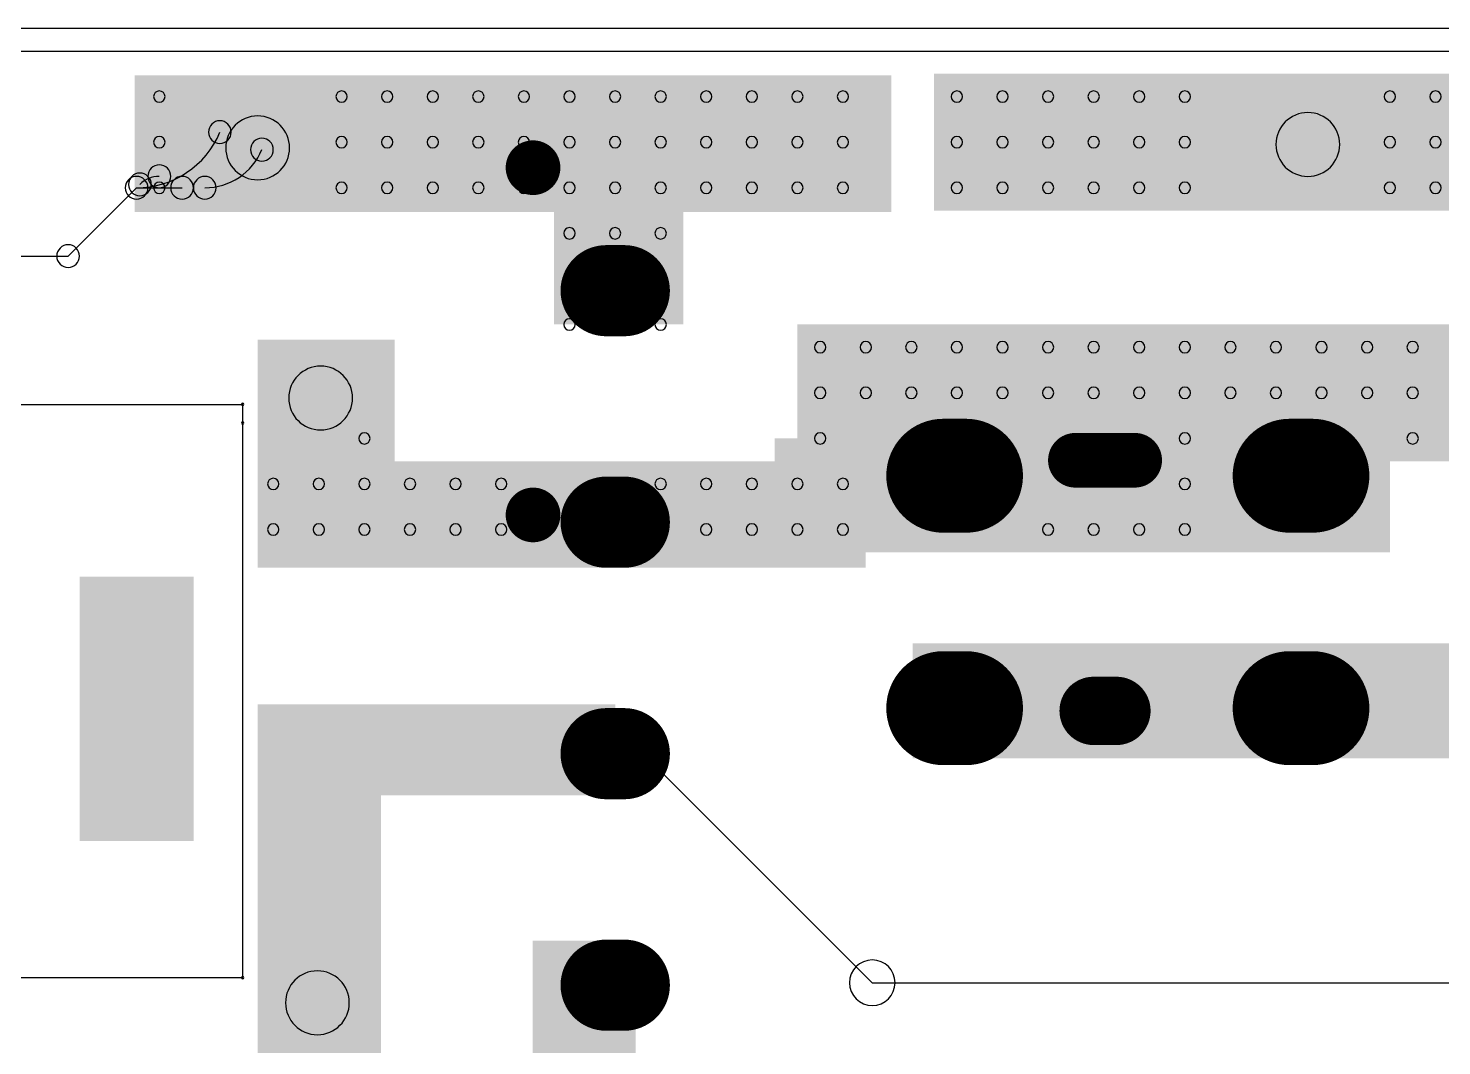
# Model space of a CAD drawing. Header units: inches. Extents: x 32166 to 66782, y 2386 to 7162.
# Drawn here: x 66485 to 66516.01, y 7139.91 to 7162.24 of the extents above; entities that cross this region are included whole.
import ezdxf

# ---------------------------------------------------------------- set-up
doc = ezdxf.new("R2010")
doc.units = ezdxf.units.IN
doc.header["$LTSCALE"] = 0.64311
doc.header["$MEASUREMENT"] = 0
for name, color, linetype in [('KEEPOUTLAYER', 6, 'CONTINUOUS'), ('MIDLAYER2', 76, 'CONTINUOUS'), ('MULTILAYER', 9, 'CONTINUOUS')]:
    doc.layers.add(name, color=color, linetype=linetype)

msp = doc.modelspace()

# ---------------------------------------------------------------- linework, layer by layer
at = {"layer": 'KEEPOUTLAYER'}
for p, q in [((66447.374, 7162.24), (66782.374, 7162.24)), ((66461.163, 7153.987), (66489.703, 7153.987)), ((66489.703, 7153.577), (66489.703, 7153.987)), ((66489.703, 7141.406), (66489.703, 7153.577)), ((66481.993, 7141.406), (66489.703, 7141.406))]:
    msp.add_line(p, q, dxfattribs=at)
for centre, start, end in [((66489.703, 7153.987), 0, 180), ((66489.703, 7153.987), 0, 180), ((66489.703, 7153.987), 180, 0), ((66489.703, 7153.987), 180, 0), ((66489.703, 7153.577), 0, 180), ((66489.703, 7153.577), 0, 180), ((66489.703, 7153.577), 180, 0), ((66489.703, 7153.577), 180, 0), ((66489.703, 7141.406), 0, 180), ((66489.703, 7141.406), 0, 180), ((66489.703, 7141.406), 180, 0), ((66489.703, 7141.406), 180, 0)]:
    msp.add_arc(centre, 0.025, start, end, dxfattribs=at)
at = {"layer": 'MIDLAYER2'}
for p, q in [((66463.124, 7161.74), (66716.154, 7161.74)), ((66485.874, 7157.24), (66487.374, 7158.74)), ((66487.374, 7158.74), (66488.374, 7158.74)), ((66469.374, 7157.24), (66485.874, 7157.24)), ((66497.877, 7146.321), (66498.493, 7146.321)), ((66498.493, 7146.321), (66503.518, 7141.295)), ((66503.518, 7141.295), (66525.886, 7141.295))]:
    msp.add_line(p, q, dxfattribs=at)
for points, const_width in [([(66496.074, 7159.48, 1), (66496.074, 7158.88, 1)], 0.6), ([(66497.677, 7156.981, 1), (66497.677, 7155.981, 1)], 1), ([(66498.077, 7156.981, 1), (66498.077, 7155.981, 1)], 1), ([(66505.699, 7152.42, 1), (66504.449, 7152.42, 1)], 1.25), ([(66506.199, 7152.42, 1), (66504.949, 7152.42, 1)], 1.25), ([(66513.299, 7152.42, 1), (66512.049, 7152.42, 1)], 1.25), ([(66513.799, 7152.42, 1), (66512.549, 7152.42, 1)], 1.25), ([(66507.974, 7153.06, 1), (66507.974, 7152.46, 1)], 0.6), ([(66509.274, 7153.06, 1), (66509.274, 7152.46, 1)], 0.6), ([(66496.074, 7151.86, 1), (66496.074, 7151.26, 1)], 0.6), ([(66497.677, 7151.901, 1), (66497.677, 7150.901, 1)], 1), ([(66498.077, 7151.901, 1), (66498.077, 7150.901, 1)], 1), ([(66505.699, 7147.32, 1), (66504.449, 7147.32, 1)], 1.25), ([(66506.199, 7147.32, 1), (66504.949, 7147.32, 1)], 1.25), ([(66513.299, 7147.32, 1), (66512.049, 7147.32, 1)], 1.25), ([(66513.799, 7147.32, 1), (66512.549, 7147.32, 1)], 1.25), ([(66508.374, 7147.635, 1), (66508.374, 7146.885, 1)], 0.75), ([(66508.874, 7147.635, 1), (66508.874, 7146.885, 1)], 0.75), ([(66497.677, 7146.821, 1), (66497.677, 7145.821, 1)], 1), ([(66498.077, 7146.821, 1), (66498.077, 7145.821, 1)], 1), ([(66497.677, 7141.741, 1), (66497.677, 7140.741, 1)], 1), ([(66498.077, 7141.741, 1), (66498.077, 7140.741, 1)], 1)]:
    msp.add_lwpolyline(points, format="xyb", close=True, dxfattribs=dict(at, const_width=const_width))
for points, const_width in [([(66497.677, 7156.481), (66498.077, 7156.481)], 2), ([(66505.074, 7152.42), (66505.574, 7152.42)], 2.5), ([(66512.674, 7152.42), (66513.174, 7152.42)], 2.5), ([(66509.274, 7152.76), (66507.974, 7152.76)], 1.2), ([(66497.677, 7151.401), (66498.077, 7151.401)], 2), ([(66505.074, 7147.32), (66505.574, 7147.32)], 2.5), ([(66512.674, 7147.32), (66513.174, 7147.32)], 2.5), ([(66508.874, 7147.26), (66508.374, 7147.26)], 1.5), ([(66497.677, 7146.321), (66498.077, 7146.321)], 2), ([(66497.677, 7141.241), (66498.077, 7141.241)], 2)]:
    msp.add_lwpolyline(points, dxfattribs=dict(at, const_width=const_width))
for centre, radius, start, end in [((66487.874, 7160.74), 0.125, 0, 180), ((66491.874, 7160.74), 0.125, 0, 180), ((66492.874, 7160.74), 0.125, 0, 180), ((66493.874, 7160.74), 0.125, 0, 180), ((66494.874, 7160.74), 0.125, 0, 180), ((66495.874, 7160.74), 0.125, 0, 180), ((66496.874, 7160.74), 0.125, 0, 180), ((66497.874, 7160.74), 0.125, 0, 180), ((66498.874, 7160.74), 0.125, 0, 180), ((66499.874, 7160.74), 0.125, 0, 180), ((66500.874, 7160.74), 0.125, 0, 180), ((66501.874, 7160.74), 0.125, 0, 180), ((66502.874, 7160.74), 0.125, 0, 180), ((66505.374, 7160.74), 0.125, 0, 180), ((66506.374, 7160.74), 0.125, 0, 180), ((66507.374, 7160.74), 0.125, 0, 180), ((66508.374, 7160.74), 0.125, 0, 180), ((66509.374, 7160.74), 0.125, 0, 180), ((66510.374, 7160.74), 0.125, 0, 180), ((66514.874, 7160.74), 0.125, 0, 180), ((66515.874, 7160.74), 0.125, 0, 180), ((66487.874, 7160.74), 0.125, 180, 0), ((66491.874, 7160.74), 0.125, 180, 0), ((66492.874, 7160.74), 0.125, 180, 0), ((66493.874, 7160.74), 0.125, 180, 0), ((66494.874, 7160.74), 0.125, 180, 0), ((66495.874, 7160.74), 0.125, 180, 0), ((66496.874, 7160.74), 0.125, 180, 0), ((66497.874, 7160.74), 0.125, 180, 0), ((66498.874, 7160.74), 0.125, 180, 0), ((66499.874, 7160.74), 0.125, 180, 0), ((66500.874, 7160.74), 0.125, 180, 0), ((66501.874, 7160.74), 0.125, 180, 0), ((66502.874, 7160.74), 0.125, 180, 0), ((66505.374, 7160.74), 0.125, 180, 0), ((66506.374, 7160.74), 0.125, 180, 0), ((66507.374, 7160.74), 0.125, 180, 0), ((66508.374, 7160.74), 0.125, 180, 0), ((66509.374, 7160.74), 0.125, 180, 0), ((66510.374, 7160.74), 0.125, 180, 0), ((66514.874, 7160.74), 0.125, 180, 0), ((66515.874, 7160.74), 0.125, 180, 0), ((66489.202, 7159.96), 0.25, 0, 180), ((66490.033, 7159.615), 0.7, 0, 180), ((66513.074, 7159.69), 0.7, 0, 180), ((66487.374, 7160.719), 1.98, 270, 337.438), ((66487.874, 7159.74), 0.125, 0, 180), ((66489.202, 7159.96), 0.25, 180, 0), ((66491.874, 7159.74), 0.125, 0, 180), ((66492.874, 7159.74), 0.125, 0, 180), ((66493.874, 7159.74), 0.125, 0, 180), ((66494.874, 7159.74), 0.125, 0, 180), ((66495.874, 7159.74), 0.125, 0, 180), ((66496.874, 7159.74), 0.125, 0, 180), ((66497.874, 7159.74), 0.125, 0, 180), ((66498.874, 7159.74), 0.125, 0, 180), ((66499.874, 7159.74), 0.125, 0, 180), ((66500.874, 7159.74), 0.125, 0, 180), ((66501.874, 7159.74), 0.125, 0, 180), ((66502.874, 7159.74), 0.125, 0, 180), ((66505.374, 7159.74), 0.125, 0, 180), ((66506.374, 7159.74), 0.125, 0, 180), ((66507.374, 7159.74), 0.125, 0, 180), ((66508.374, 7159.74), 0.125, 0, 180), ((66509.374, 7159.74), 0.125, 0, 180), ((66510.374, 7159.74), 0.125, 0, 180), ((66514.874, 7159.74), 0.125, 0, 180), ((66515.874, 7159.74), 0.125, 0, 180), ((66487.874, 7159.74), 0.125, 180, 0), ((66488.872, 7160.097), 1.357, 270, 337.438), ((66490.033, 7159.615), 0.7, 180, 0), ((66490.125, 7159.576), 0.25, 0, 180), ((66490.125, 7159.576), 0.25, 180, 0), ((66491.874, 7159.74), 0.125, 180, 0), ((66492.874, 7159.74), 0.125, 180, 0), ((66493.874, 7159.74), 0.125, 180, 0), ((66494.874, 7159.74), 0.125, 180, 0), ((66495.874, 7159.74), 0.125, 180, 0), ((66496.874, 7159.74), 0.125, 180, 0), ((66497.874, 7159.74), 0.125, 180, 0), ((66498.874, 7159.74), 0.125, 180, 0), ((66499.874, 7159.74), 0.125, 180, 0), ((66500.874, 7159.74), 0.125, 180, 0), ((66501.874, 7159.74), 0.125, 180, 0), ((66502.874, 7159.74), 0.125, 180, 0), ((66505.374, 7159.74), 0.125, 180, 0), ((66506.374, 7159.74), 0.125, 180, 0), ((66507.374, 7159.74), 0.125, 180, 0), ((66508.374, 7159.74), 0.125, 180, 0), ((66509.374, 7159.74), 0.125, 180, 0), ((66510.374, 7159.74), 0.125, 180, 0), ((66513.074, 7159.69), 0.7, 180, 0), ((66514.874, 7159.74), 0.125, 180, 0), ((66515.874, 7159.74), 0.125, 180, 0), ((66487.874, 7158.99), 0.25, 0, 180), ((66487.874, 7158.99), 0.25, 0, 180), ((66487.374, 7158.74), 0.25, 0, 180), ((66487.374, 7158.74), 0.25, 0, 180), ((66487.374, 7158.74), 0.25, 0, 180), ((66487.447, 7158.813), 0.25, 0, 180), ((66487.447, 7158.813), 0.25, 0, 180), ((66487.874, 7158.386), 0.604, 89.9998, 134.9998), ((66487.874, 7158.386), 0.604, 89.9998, 134.9998), ((66487.874, 7158.99), 0.25, 180, 0), ((66487.874, 7158.99), 0.25, 180, 0), ((66488.374, 7158.74), 0.25, 0, 180), ((66488.872, 7158.74), 0.25, 0, 180), ((66487.374, 7158.74), 0.25, 180, 0), ((66487.374, 7158.74), 0.25, 180, 0), ((66487.374, 7158.74), 0.25, 180, 0), ((66487.447, 7158.813), 0.25, 180, 0), ((66487.447, 7158.813), 0.25, 180, 0), ((66487.874, 7158.74), 0.125, 0, 180), ((66487.874, 7158.74), 0.125, 180, 0), ((66488.374, 7158.74), 0.25, 180, 0), ((66488.872, 7158.74), 0.25, 180, 0), ((66491.874, 7158.74), 0.125, 0, 180), ((66491.874, 7158.74), 0.125, 180, 0), ((66492.874, 7158.74), 0.125, 0, 180), ((66492.874, 7158.74), 0.125, 180, 0), ((66493.874, 7158.74), 0.125, 0, 180), ((66493.874, 7158.74), 0.125, 180, 0), ((66494.874, 7158.74), 0.125, 0, 180), ((66494.874, 7158.74), 0.125, 180, 0), ((66495.874, 7158.74), 0.125, 0, 180), ((66495.874, 7158.74), 0.125, 180, 0), ((66496.874, 7158.74), 0.125, 0, 180), ((66496.874, 7158.74), 0.125, 180, 0), ((66497.874, 7158.74), 0.125, 0, 180), ((66497.874, 7158.74), 0.125, 180, 0), ((66498.874, 7158.74), 0.125, 0, 180), ((66498.874, 7158.74), 0.125, 180, 0), ((66499.874, 7158.74), 0.125, 0, 180), ((66499.874, 7158.74), 0.125, 180, 0), ((66500.874, 7158.74), 0.125, 0, 180), ((66500.874, 7158.74), 0.125, 180, 0), ((66501.874, 7158.74), 0.125, 0, 180), ((66501.874, 7158.74), 0.125, 180, 0), ((66502.874, 7158.74), 0.125, 0, 180), ((66502.874, 7158.74), 0.125, 180, 0), ((66505.374, 7158.74), 0.125, 0, 180), ((66505.374, 7158.74), 0.125, 180, 0), ((66506.374, 7158.74), 0.125, 0, 180), ((66506.374, 7158.74), 0.125, 180, 0), ((66507.374, 7158.74), 0.125, 0, 180), ((66507.374, 7158.74), 0.125, 180, 0), ((66508.374, 7158.74), 0.125, 0, 180), ((66508.374, 7158.74), 0.125, 180, 0), ((66509.374, 7158.74), 0.125, 0, 180), ((66509.374, 7158.74), 0.125, 180, 0), ((66510.374, 7158.74), 0.125, 0, 180), ((66510.374, 7158.74), 0.125, 180, 0), ((66514.874, 7158.74), 0.125, 0, 180), ((66514.874, 7158.74), 0.125, 180, 0), ((66515.874, 7158.74), 0.125, 0, 180), ((66515.874, 7158.74), 0.125, 180, 0), ((66496.874, 7157.74), 0.125, 0, 180), ((66496.874, 7157.74), 0.125, 180, 0), ((66497.874, 7157.74), 0.125, 0, 180), ((66497.874, 7157.74), 0.125, 180, 0), ((66498.874, 7157.74), 0.125, 0, 180), ((66498.874, 7157.74), 0.125, 180, 0), ((66485.874, 7157.24), 0.25, 0, 180), ((66485.874, 7157.24), 0.25, 0, 180), ((66485.874, 7157.24), 0.25, 180, 0), ((66485.874, 7157.24), 0.25, 180, 0), ((66497.874, 7156.74), 0.125, 0, 180), ((66498.874, 7156.74), 0.125, 0, 180), ((66497.874, 7156.74), 0.125, 180, 0), ((66498.874, 7156.74), 0.125, 180, 0), ((66496.874, 7155.74), 0.125, 0, 180), ((66497.874, 7155.74), 0.125, 0, 180), ((66498.874, 7155.74), 0.125, 0, 180), ((66496.874, 7155.74), 0.125, 180, 0), ((66497.874, 7155.74), 0.125, 180, 0), ((66498.874, 7155.74), 0.125, 180, 0), ((66502.374, 7155.24), 0.125, 0, 180), ((66502.374, 7155.24), 0.125, 0, 180), ((66502.374, 7155.24), 0.125, 180, 0), ((66502.374, 7155.24), 0.125, 180, 0), ((66503.374, 7155.24), 0.125, 0, 180), ((66503.374, 7155.24), 0.125, 180, 0), ((66504.374, 7155.24), 0.125, 0, 180), ((66504.374, 7155.24), 0.125, 180, 0), ((66505.374, 7155.24), 0.125, 0, 180), ((66505.374, 7155.24), 0.125, 180, 0), ((66506.374, 7155.24), 0.125, 0, 180), ((66506.374, 7155.24), 0.125, 180, 0), ((66507.374, 7155.24), 0.125, 0, 180), ((66507.374, 7155.24), 0.125, 180, 0), ((66508.374, 7155.24), 0.125, 0, 180), ((66508.374, 7155.24), 0.125, 180, 0), ((66509.374, 7155.24), 0.125, 0, 180), ((66509.374, 7155.24), 0.125, 180, 0), ((66510.374, 7155.24), 0.125, 0, 180), ((66510.374, 7155.24), 0.125, 180, 0), ((66511.374, 7155.24), 0.125, 0, 180), ((66511.374, 7155.24), 0.125, 180, 0), ((66512.374, 7155.24), 0.125, 0, 180), ((66512.374, 7155.24), 0.125, 180, 0), ((66513.374, 7155.24), 0.125, 0, 180), ((66513.374, 7155.24), 0.125, 180, 0), ((66514.374, 7155.24), 0.125, 0, 180), ((66514.374, 7155.24), 0.125, 180, 0), ((66515.374, 7155.24), 0.125, 0, 180), ((66515.374, 7155.24), 0.125, 180, 0), ((66491.413, 7154.125), 0.7, 0, 180), ((66502.374, 7154.24), 0.125, 0, 180), ((66503.374, 7154.24), 0.125, 0, 180), ((66503.374, 7154.24), 0.125, 0, 180), ((66504.374, 7154.24), 0.125, 0, 180), ((66505.374, 7154.24), 0.125, 0, 180), ((66506.374, 7154.24), 0.125, 0, 180), ((66506.374, 7154.24), 0.125, 0, 180), ((66507.374, 7154.24), 0.125, 0, 180), ((66508.374, 7154.24), 0.125, 0, 180), ((66509.374, 7154.24), 0.125, 0, 180), ((66509.374, 7154.24), 0.125, 0, 180), ((66510.374, 7154.24), 0.125, 0, 180), ((66511.374, 7154.24), 0.125, 0, 180), ((66512.374, 7154.24), 0.125, 0, 180), ((66512.374, 7154.24), 0.125, 0, 180), ((66513.374, 7154.24), 0.125, 0, 180), ((66514.374, 7154.24), 0.125, 0, 180), ((66515.374, 7154.24), 0.125, 0, 180), ((66515.374, 7154.24), 0.125, 0, 180), ((66491.413, 7154.125), 0.7, 180, 0), ((66502.374, 7154.24), 0.125, 180, 0), ((66503.374, 7154.24), 0.125, 180, 0), ((66503.374, 7154.24), 0.125, 180, 0), ((66504.374, 7154.24), 0.125, 180, 0), ((66505.374, 7154.24), 0.125, 180, 0), ((66506.374, 7154.24), 0.125, 180, 0), ((66506.374, 7154.24), 0.125, 180, 0), ((66507.374, 7154.24), 0.125, 180, 0), ((66508.374, 7154.24), 0.125, 180, 0), ((66509.374, 7154.24), 0.125, 180, 0), ((66509.374, 7154.24), 0.125, 180, 0), ((66510.374, 7154.24), 0.125, 180, 0), ((66511.374, 7154.24), 0.125, 180, 0), ((66512.374, 7154.24), 0.125, 180, 0), ((66512.374, 7154.24), 0.125, 180, 0), ((66513.374, 7154.24), 0.125, 180, 0), ((66514.374, 7154.24), 0.125, 180, 0), ((66515.374, 7154.24), 0.125, 180, 0), ((66515.374, 7154.24), 0.125, 180, 0), ((66492.374, 7153.24), 0.125, 0, 180), ((66502.374, 7153.24), 0.125, 0, 180), ((66510.374, 7153.24), 0.125, 0, 180), ((66515.374, 7153.24), 0.125, 0, 180), ((66515.374, 7153.24), 0.125, 0, 180), ((66492.374, 7153.24), 0.125, 180, 0), ((66502.374, 7153.24), 0.125, 180, 0), ((66510.374, 7153.24), 0.125, 180, 0), ((66515.374, 7153.24), 0.125, 180, 0), ((66515.374, 7153.24), 0.125, 180, 0), ((66490.374, 7152.24), 0.125, 0, 180), ((66490.374, 7152.24), 0.125, 180, 0), ((66491.374, 7152.24), 0.125, 0, 180), ((66491.374, 7152.24), 0.125, 180, 0), ((66492.374, 7152.24), 0.125, 0, 180), ((66492.374, 7152.24), 0.125, 0, 180), ((66492.374, 7152.24), 0.125, 180, 0), ((66492.374, 7152.24), 0.125, 180, 0), ((66493.374, 7152.24), 0.125, 0, 180), ((66493.374, 7152.24), 0.125, 180, 0), ((66494.374, 7152.24), 0.125, 0, 180), ((66494.374, 7152.24), 0.125, 180, 0), ((66495.374, 7152.24), 0.125, 0, 180), ((66495.374, 7152.24), 0.125, 180, 0), ((66498.874, 7152.24), 0.125, 0, 180), ((66498.874, 7152.24), 0.125, 180, 0), ((66499.874, 7152.24), 0.125, 0, 180), ((66499.874, 7152.24), 0.125, 180, 0), ((66500.874, 7152.24), 0.125, 0, 180), ((66500.874, 7152.24), 0.125, 180, 0), ((66501.874, 7152.24), 0.125, 0, 180), ((66501.874, 7152.24), 0.125, 180, 0), ((66502.874, 7152.24), 0.125, 0, 180), ((66502.874, 7152.24), 0.125, 180, 0), ((66510.374, 7152.24), 0.125, 0, 180), ((66510.374, 7152.24), 0.125, 180, 0), ((66490.374, 7151.24), 0.125, 0, 180), ((66490.374, 7151.24), 0.125, 180, 0), ((66491.374, 7151.24), 0.125, 0, 180), ((66491.374, 7151.24), 0.125, 180, 0), ((66492.374, 7151.24), 0.125, 0, 180), ((66492.374, 7151.24), 0.125, 180, 0), ((66493.374, 7151.24), 0.125, 0, 180), ((66493.374, 7151.24), 0.125, 180, 0), ((66494.374, 7151.24), 0.125, 0, 180), ((66494.374, 7151.24), 0.125, 180, 0), ((66495.374, 7151.24), 0.125, 0, 180), ((66495.374, 7151.24), 0.125, 180, 0), ((66498.874, 7151.24), 0.125, 0, 180), ((66498.874, 7151.24), 0.125, 180, 0), ((66499.874, 7151.24), 0.125, 0, 180), ((66499.874, 7151.24), 0.125, 180, 0), ((66500.874, 7151.24), 0.125, 0, 180), ((66500.874, 7151.24), 0.125, 180, 0), ((66501.874, 7151.24), 0.125, 0, 180), ((66501.874, 7151.24), 0.125, 180, 0), ((66502.874, 7151.24), 0.125, 0, 180), ((66502.874, 7151.24), 0.125, 180, 0), ((66507.374, 7151.24), 0.125, 0, 180), ((66507.374, 7151.24), 0.125, 180, 0), ((66508.374, 7151.24), 0.125, 0, 180), ((66508.374, 7151.24), 0.125, 180, 0), ((66509.374, 7151.24), 0.125, 0, 180), ((66509.374, 7151.24), 0.125, 0, 180), ((66509.374, 7151.24), 0.125, 180, 0), ((66509.374, 7151.24), 0.125, 180, 0), ((66510.374, 7151.24), 0.125, 0, 180), ((66510.374, 7151.24), 0.125, 0, 180), ((66510.374, 7151.24), 0.125, 180, 0), ((66510.374, 7151.24), 0.125, 180, 0), ((66497.877, 7146.321), 0.5, 0, 180), ((66498.493, 7146.321), 0.5, 0, 180), ((66498.493, 7146.321), 0.5, 0, 180), ((66497.877, 7146.321), 0.5, 180, 0), ((66498.493, 7146.321), 0.5, 180, 0), ((66498.493, 7146.321), 0.5, 180, 0), ((66503.518, 7141.295), 0.5, 0, 180), ((66503.518, 7141.295), 0.5, 0, 180), ((66491.343, 7140.855), 0.7, 0, 180), ((66503.518, 7141.295), 0.5, 180, 0), ((66503.518, 7141.295), 0.5, 180, 0), ((66491.343, 7140.855), 0.7, 180, 0)]:
    msp.add_arc(centre, radius, start, end, dxfattribs=at)
for points in [[(66487.335, 7158.206), (66503.935, 7158.206), (66487.335, 7161.206), (66503.935, 7161.206)], [(66504.874, 7158.24), (66613.374, 7158.24), (66504.874, 7161.24), (66613.374, 7161.24)], [(66496.535, 7155.74), (66499.374, 7155.74), (66496.535, 7158.306), (66499.374, 7158.306)], [(66501.874, 7152.74), (66523.174, 7152.74), (66501.874, 7155.74), (66523.174, 7155.74)], [(66490.035, 7150.406), (66493.035, 7150.406), (66490.035, 7155.406), (66493.035, 7155.406)], [(66501.374, 7150.74), (66514.874, 7150.74), (66501.374, 7153.24), (66514.874, 7153.24)], [(66490.035, 7150.406), (66503.374, 7150.406), (66490.035, 7152.74), (66503.374, 7152.74)], [(66486.13, 7150.208), (66486.13, 7144.408), (66488.63, 7150.208), (66488.63, 7144.408)], [(66504.404, 7146.22), (66521.864, 7146.22), (66504.404, 7148.74), (66521.864, 7148.74)], [(66490.035, 7139.406), (66492.735, 7139.406), (66490.035, 7147.406), (66492.735, 7147.406)], [(66490.035, 7145.406), (66497.877, 7145.406), (66490.035, 7147.406), (66497.877, 7147.406)], [(66496.064, 7137.525), (66498.324, 7137.525), (66496.064, 7142.22), (66498.324, 7142.22)]]:
    msp.add_solid(points, dxfattribs=at)
at = {"layer": 'MULTILAYER'}
for points, const_width in [([(66496.074, 7159.48, 1), (66496.074, 7158.88, 1)], 0.6), ([(66497.677, 7156.981, 1), (66497.677, 7155.981, 1)], 1), ([(66498.077, 7156.981, 1), (66498.077, 7155.981, 1)], 1), ([(66505.699, 7152.42, 1), (66504.449, 7152.42, 1)], 1.25), ([(66506.199, 7152.42, 1), (66504.949, 7152.42, 1)], 1.25), ([(66513.299, 7152.42, 1), (66512.049, 7152.42, 1)], 1.25), ([(66513.799, 7152.42, 1), (66512.549, 7152.42, 1)], 1.25), ([(66507.974, 7153.06, 1), (66507.974, 7152.46, 1)], 0.6), ([(66509.274, 7153.06, 1), (66509.274, 7152.46, 1)], 0.6), ([(66496.074, 7151.86, 1), (66496.074, 7151.26, 1)], 0.6), ([(66497.677, 7151.901, 1), (66497.677, 7150.901, 1)], 1), ([(66498.077, 7151.901, 1), (66498.077, 7150.901, 1)], 1), ([(66505.699, 7147.32, 1), (66504.449, 7147.32, 1)], 1.25), ([(66506.199, 7147.32, 1), (66504.949, 7147.32, 1)], 1.25), ([(66513.299, 7147.32, 1), (66512.049, 7147.32, 1)], 1.25), ([(66513.799, 7147.32, 1), (66512.549, 7147.32, 1)], 1.25), ([(66508.374, 7147.635, 1), (66508.374, 7146.885, 1)], 0.75), ([(66508.874, 7147.635, 1), (66508.874, 7146.885, 1)], 0.75), ([(66497.677, 7146.821, 1), (66497.677, 7145.821, 1)], 1), ([(66498.077, 7146.821, 1), (66498.077, 7145.821, 1)], 1), ([(66497.677, 7141.741, 1), (66497.677, 7140.741, 1)], 1), ([(66498.077, 7141.741, 1), (66498.077, 7140.741, 1)], 1)]:
    msp.add_lwpolyline(points, format="xyb", close=True, dxfattribs=dict(at, const_width=const_width))
for points, const_width in [([(66497.677, 7156.481), (66498.077, 7156.481)], 2), ([(66505.074, 7152.42), (66505.574, 7152.42)], 2.5), ([(66512.674, 7152.42), (66513.174, 7152.42)], 2.5), ([(66509.274, 7152.76), (66507.974, 7152.76)], 1.2), ([(66497.677, 7151.401), (66498.077, 7151.401)], 2), ([(66505.074, 7147.32), (66505.574, 7147.32)], 2.5), ([(66512.674, 7147.32), (66513.174, 7147.32)], 2.5), ([(66508.874, 7147.26), (66508.374, 7147.26)], 1.5), ([(66497.677, 7146.321), (66498.077, 7146.321)], 2), ([(66497.677, 7141.241), (66498.077, 7141.241)], 2)]:
    msp.add_lwpolyline(points, dxfattribs=dict(at, const_width=const_width))
for centre, radius, start, end in [((66487.874, 7160.74), 0.125, 0, 180), ((66491.874, 7160.74), 0.125, 0, 180), ((66492.874, 7160.74), 0.125, 0, 180), ((66493.874, 7160.74), 0.125, 0, 180), ((66494.874, 7160.74), 0.125, 0, 180), ((66495.874, 7160.74), 0.125, 0, 180), ((66496.874, 7160.74), 0.125, 0, 180), ((66497.874, 7160.74), 0.125, 0, 180), ((66498.874, 7160.74), 0.125, 0, 180), ((66499.874, 7160.74), 0.125, 0, 180), ((66500.874, 7160.74), 0.125, 0, 180), ((66501.874, 7160.74), 0.125, 0, 180), ((66502.874, 7160.74), 0.125, 0, 180), ((66505.374, 7160.74), 0.125, 0, 180), ((66506.374, 7160.74), 0.125, 0, 180), ((66507.374, 7160.74), 0.125, 0, 180), ((66508.374, 7160.74), 0.125, 0, 180), ((66509.374, 7160.74), 0.125, 0, 180), ((66510.374, 7160.74), 0.125, 0, 180), ((66514.874, 7160.74), 0.125, 0, 180), ((66515.874, 7160.74), 0.125, 0, 180), ((66487.874, 7160.74), 0.125, 180, 0), ((66491.874, 7160.74), 0.125, 180, 0), ((66492.874, 7160.74), 0.125, 180, 0), ((66493.874, 7160.74), 0.125, 180, 0), ((66494.874, 7160.74), 0.125, 180, 0), ((66495.874, 7160.74), 0.125, 180, 0), ((66496.874, 7160.74), 0.125, 180, 0), ((66497.874, 7160.74), 0.125, 180, 0), ((66498.874, 7160.74), 0.125, 180, 0), ((66499.874, 7160.74), 0.125, 180, 0), ((66500.874, 7160.74), 0.125, 180, 0), ((66501.874, 7160.74), 0.125, 180, 0), ((66502.874, 7160.74), 0.125, 180, 0), ((66505.374, 7160.74), 0.125, 180, 0), ((66506.374, 7160.74), 0.125, 180, 0), ((66507.374, 7160.74), 0.125, 180, 0), ((66508.374, 7160.74), 0.125, 180, 0), ((66509.374, 7160.74), 0.125, 180, 0), ((66510.374, 7160.74), 0.125, 180, 0), ((66514.874, 7160.74), 0.125, 180, 0), ((66515.874, 7160.74), 0.125, 180, 0), ((66490.033, 7159.615), 0.7, 0, 180), ((66513.074, 7159.69), 0.7, 0, 180), ((66487.874, 7159.74), 0.125, 0, 180), ((66491.874, 7159.74), 0.125, 0, 180), ((66492.874, 7159.74), 0.125, 0, 180), ((66493.874, 7159.74), 0.125, 0, 180), ((66494.874, 7159.74), 0.125, 0, 180), ((66495.874, 7159.74), 0.125, 0, 180), ((66496.874, 7159.74), 0.125, 0, 180), ((66497.874, 7159.74), 0.125, 0, 180), ((66498.874, 7159.74), 0.125, 0, 180), ((66499.874, 7159.74), 0.125, 0, 180), ((66500.874, 7159.74), 0.125, 0, 180), ((66501.874, 7159.74), 0.125, 0, 180), ((66502.874, 7159.74), 0.125, 0, 180), ((66505.374, 7159.74), 0.125, 0, 180), ((66506.374, 7159.74), 0.125, 0, 180), ((66507.374, 7159.74), 0.125, 0, 180), ((66508.374, 7159.74), 0.125, 0, 180), ((66509.374, 7159.74), 0.125, 0, 180), ((66510.374, 7159.74), 0.125, 0, 180), ((66514.874, 7159.74), 0.125, 0, 180), ((66515.874, 7159.74), 0.125, 0, 180), ((66487.874, 7159.74), 0.125, 180, 0), ((66490.033, 7159.615), 0.7, 180, 0), ((66491.874, 7159.74), 0.125, 180, 0), ((66492.874, 7159.74), 0.125, 180, 0), ((66493.874, 7159.74), 0.125, 180, 0), ((66494.874, 7159.74), 0.125, 180, 0), ((66495.874, 7159.74), 0.125, 180, 0), ((66496.874, 7159.74), 0.125, 180, 0), ((66497.874, 7159.74), 0.125, 180, 0), ((66498.874, 7159.74), 0.125, 180, 0), ((66499.874, 7159.74), 0.125, 180, 0), ((66500.874, 7159.74), 0.125, 180, 0), ((66501.874, 7159.74), 0.125, 180, 0), ((66502.874, 7159.74), 0.125, 180, 0), ((66505.374, 7159.74), 0.125, 180, 0), ((66506.374, 7159.74), 0.125, 180, 0), ((66507.374, 7159.74), 0.125, 180, 0), ((66508.374, 7159.74), 0.125, 180, 0), ((66509.374, 7159.74), 0.125, 180, 0), ((66510.374, 7159.74), 0.125, 180, 0), ((66513.074, 7159.69), 0.7, 180, 0), ((66514.874, 7159.74), 0.125, 180, 0), ((66515.874, 7159.74), 0.125, 180, 0), ((66487.874, 7158.74), 0.125, 0, 180), ((66487.874, 7158.74), 0.125, 180, 0), ((66491.874, 7158.74), 0.125, 0, 180), ((66491.874, 7158.74), 0.125, 180, 0), ((66492.874, 7158.74), 0.125, 0, 180), ((66492.874, 7158.74), 0.125, 180, 0), ((66493.874, 7158.74), 0.125, 0, 180), ((66493.874, 7158.74), 0.125, 180, 0), ((66494.874, 7158.74), 0.125, 0, 180), ((66494.874, 7158.74), 0.125, 180, 0), ((66495.874, 7158.74), 0.125, 0, 180), ((66495.874, 7158.74), 0.125, 180, 0), ((66496.874, 7158.74), 0.125, 0, 180), ((66496.874, 7158.74), 0.125, 180, 0), ((66497.874, 7158.74), 0.125, 0, 180), ((66497.874, 7158.74), 0.125, 180, 0), ((66498.874, 7158.74), 0.125, 0, 180), ((66498.874, 7158.74), 0.125, 180, 0), ((66499.874, 7158.74), 0.125, 0, 180), ((66499.874, 7158.74), 0.125, 180, 0), ((66500.874, 7158.74), 0.125, 0, 180), ((66500.874, 7158.74), 0.125, 180, 0), ((66501.874, 7158.74), 0.125, 0, 180), ((66501.874, 7158.74), 0.125, 180, 0), ((66502.874, 7158.74), 0.125, 0, 180), ((66502.874, 7158.74), 0.125, 180, 0), ((66505.374, 7158.74), 0.125, 0, 180), ((66505.374, 7158.74), 0.125, 180, 0), ((66506.374, 7158.74), 0.125, 0, 180), ((66506.374, 7158.74), 0.125, 180, 0), ((66507.374, 7158.74), 0.125, 0, 180), ((66507.374, 7158.74), 0.125, 180, 0), ((66508.374, 7158.74), 0.125, 0, 180), ((66508.374, 7158.74), 0.125, 180, 0), ((66509.374, 7158.74), 0.125, 0, 180), ((66509.374, 7158.74), 0.125, 180, 0), ((66510.374, 7158.74), 0.125, 0, 180), ((66510.374, 7158.74), 0.125, 180, 0), ((66514.874, 7158.74), 0.125, 0, 180), ((66514.874, 7158.74), 0.125, 180, 0), ((66515.874, 7158.74), 0.125, 0, 180), ((66515.874, 7158.74), 0.125, 180, 0), ((66496.874, 7157.74), 0.125, 0, 180), ((66496.874, 7157.74), 0.125, 180, 0), ((66497.874, 7157.74), 0.125, 0, 180), ((66497.874, 7157.74), 0.125, 180, 0), ((66498.874, 7157.74), 0.125, 0, 180), ((66498.874, 7157.74), 0.125, 180, 0), ((66497.874, 7156.74), 0.125, 0, 180), ((66498.874, 7156.74), 0.125, 0, 180), ((66497.874, 7156.74), 0.125, 180, 0), ((66498.874, 7156.74), 0.125, 180, 0), ((66496.874, 7155.74), 0.125, 0, 180), ((66497.874, 7155.74), 0.125, 0, 180), ((66498.874, 7155.74), 0.125, 0, 180), ((66496.874, 7155.74), 0.125, 180, 0), ((66497.874, 7155.74), 0.125, 180, 0), ((66498.874, 7155.74), 0.125, 180, 0), ((66502.374, 7155.24), 0.125, 0, 180), ((66502.374, 7155.24), 0.125, 0, 180), ((66502.374, 7155.24), 0.125, 180, 0), ((66502.374, 7155.24), 0.125, 180, 0), ((66503.374, 7155.24), 0.125, 0, 180), ((66503.374, 7155.24), 0.125, 180, 0), ((66504.374, 7155.24), 0.125, 0, 180), ((66504.374, 7155.24), 0.125, 180, 0), ((66505.374, 7155.24), 0.125, 0, 180), ((66505.374, 7155.24), 0.125, 180, 0), ((66506.374, 7155.24), 0.125, 0, 180), ((66506.374, 7155.24), 0.125, 180, 0), ((66507.374, 7155.24), 0.125, 0, 180), ((66507.374, 7155.24), 0.125, 180, 0), ((66508.374, 7155.24), 0.125, 0, 180), ((66508.374, 7155.24), 0.125, 180, 0), ((66509.374, 7155.24), 0.125, 0, 180), ((66509.374, 7155.24), 0.125, 180, 0), ((66510.374, 7155.24), 0.125, 0, 180), ((66510.374, 7155.24), 0.125, 180, 0), ((66511.374, 7155.24), 0.125, 0, 180), ((66511.374, 7155.24), 0.125, 180, 0), ((66512.374, 7155.24), 0.125, 0, 180), ((66512.374, 7155.24), 0.125, 180, 0), ((66513.374, 7155.24), 0.125, 0, 180), ((66513.374, 7155.24), 0.125, 180, 0), ((66514.374, 7155.24), 0.125, 0, 180), ((66514.374, 7155.24), 0.125, 180, 0), ((66515.374, 7155.24), 0.125, 0, 180), ((66515.374, 7155.24), 0.125, 180, 0), ((66491.413, 7154.125), 0.7, 0, 180), ((66502.374, 7154.24), 0.125, 0, 180), ((66503.374, 7154.24), 0.125, 0, 180), ((66503.374, 7154.24), 0.125, 0, 180), ((66504.374, 7154.24), 0.125, 0, 180), ((66505.374, 7154.24), 0.125, 0, 180), ((66506.374, 7154.24), 0.125, 0, 180), ((66506.374, 7154.24), 0.125, 0, 180), ((66507.374, 7154.24), 0.125, 0, 180), ((66508.374, 7154.24), 0.125, 0, 180), ((66509.374, 7154.24), 0.125, 0, 180), ((66509.374, 7154.24), 0.125, 0, 180), ((66510.374, 7154.24), 0.125, 0, 180), ((66511.374, 7154.24), 0.125, 0, 180), ((66512.374, 7154.24), 0.125, 0, 180), ((66512.374, 7154.24), 0.125, 0, 180), ((66513.374, 7154.24), 0.125, 0, 180), ((66514.374, 7154.24), 0.125, 0, 180), ((66515.374, 7154.24), 0.125, 0, 180), ((66515.374, 7154.24), 0.125, 0, 180), ((66491.413, 7154.125), 0.7, 180, 0), ((66502.374, 7154.24), 0.125, 180, 0), ((66503.374, 7154.24), 0.125, 180, 0), ((66503.374, 7154.24), 0.125, 180, 0), ((66504.374, 7154.24), 0.125, 180, 0), ((66505.374, 7154.24), 0.125, 180, 0), ((66506.374, 7154.24), 0.125, 180, 0), ((66506.374, 7154.24), 0.125, 180, 0), ((66507.374, 7154.24), 0.125, 180, 0), ((66508.374, 7154.24), 0.125, 180, 0), ((66509.374, 7154.24), 0.125, 180, 0), ((66509.374, 7154.24), 0.125, 180, 0), ((66510.374, 7154.24), 0.125, 180, 0), ((66511.374, 7154.24), 0.125, 180, 0), ((66512.374, 7154.24), 0.125, 180, 0), ((66512.374, 7154.24), 0.125, 180, 0), ((66513.374, 7154.24), 0.125, 180, 0), ((66514.374, 7154.24), 0.125, 180, 0), ((66515.374, 7154.24), 0.125, 180, 0), ((66515.374, 7154.24), 0.125, 180, 0), ((66492.374, 7153.24), 0.125, 0, 180), ((66502.374, 7153.24), 0.125, 0, 180), ((66510.374, 7153.24), 0.125, 0, 180), ((66515.374, 7153.24), 0.125, 0, 180), ((66515.374, 7153.24), 0.125, 0, 180), ((66492.374, 7153.24), 0.125, 180, 0), ((66502.374, 7153.24), 0.125, 180, 0), ((66510.374, 7153.24), 0.125, 180, 0), ((66515.374, 7153.24), 0.125, 180, 0), ((66515.374, 7153.24), 0.125, 180, 0), ((66490.374, 7152.24), 0.125, 0, 180), ((66490.374, 7152.24), 0.125, 180, 0), ((66491.374, 7152.24), 0.125, 0, 180), ((66491.374, 7152.24), 0.125, 180, 0), ((66492.374, 7152.24), 0.125, 0, 180), ((66492.374, 7152.24), 0.125, 0, 180), ((66492.374, 7152.24), 0.125, 180, 0), ((66492.374, 7152.24), 0.125, 180, 0), ((66493.374, 7152.24), 0.125, 0, 180), ((66493.374, 7152.24), 0.125, 180, 0), ((66494.374, 7152.24), 0.125, 0, 180), ((66494.374, 7152.24), 0.125, 180, 0), ((66495.374, 7152.24), 0.125, 0, 180), ((66495.374, 7152.24), 0.125, 180, 0), ((66498.874, 7152.24), 0.125, 0, 180), ((66498.874, 7152.24), 0.125, 180, 0), ((66499.874, 7152.24), 0.125, 0, 180), ((66499.874, 7152.24), 0.125, 180, 0), ((66500.874, 7152.24), 0.125, 0, 180), ((66500.874, 7152.24), 0.125, 180, 0), ((66501.874, 7152.24), 0.125, 0, 180), ((66501.874, 7152.24), 0.125, 180, 0), ((66502.874, 7152.24), 0.125, 0, 180), ((66502.874, 7152.24), 0.125, 180, 0), ((66510.374, 7152.24), 0.125, 0, 180), ((66510.374, 7152.24), 0.125, 180, 0), ((66490.374, 7151.24), 0.125, 0, 180), ((66490.374, 7151.24), 0.125, 180, 0), ((66491.374, 7151.24), 0.125, 0, 180), ((66491.374, 7151.24), 0.125, 180, 0), ((66492.374, 7151.24), 0.125, 0, 180), ((66492.374, 7151.24), 0.125, 180, 0), ((66493.374, 7151.24), 0.125, 0, 180), ((66493.374, 7151.24), 0.125, 180, 0), ((66494.374, 7151.24), 0.125, 0, 180), ((66494.374, 7151.24), 0.125, 180, 0), ((66495.374, 7151.24), 0.125, 0, 180), ((66495.374, 7151.24), 0.125, 180, 0), ((66498.874, 7151.24), 0.125, 0, 180), ((66498.874, 7151.24), 0.125, 180, 0), ((66499.874, 7151.24), 0.125, 0, 180), ((66499.874, 7151.24), 0.125, 180, 0), ((66500.874, 7151.24), 0.125, 0, 180), ((66500.874, 7151.24), 0.125, 180, 0), ((66501.874, 7151.24), 0.125, 0, 180), ((66501.874, 7151.24), 0.125, 180, 0), ((66502.874, 7151.24), 0.125, 0, 180), ((66502.874, 7151.24), 0.125, 180, 0), ((66507.374, 7151.24), 0.125, 0, 180), ((66507.374, 7151.24), 0.125, 180, 0), ((66508.374, 7151.24), 0.125, 0, 180), ((66508.374, 7151.24), 0.125, 180, 0), ((66509.374, 7151.24), 0.125, 0, 180), ((66509.374, 7151.24), 0.125, 0, 180), ((66509.374, 7151.24), 0.125, 180, 0), ((66509.374, 7151.24), 0.125, 180, 0), ((66510.374, 7151.24), 0.125, 0, 180), ((66510.374, 7151.24), 0.125, 0, 180), ((66510.374, 7151.24), 0.125, 180, 0), ((66510.374, 7151.24), 0.125, 180, 0), ((66491.343, 7140.855), 0.7, 0, 180), ((66491.343, 7140.855), 0.7, 180, 0)]:
    msp.add_arc(centre, radius, start, end, dxfattribs=at)
msp.add_solid([(66486.13, 7150.208), (66486.13, 7144.408), (66488.63, 7150.208), (66488.63, 7144.408)], dxfattribs=at)

doc.saveas('drawing.dxf')
